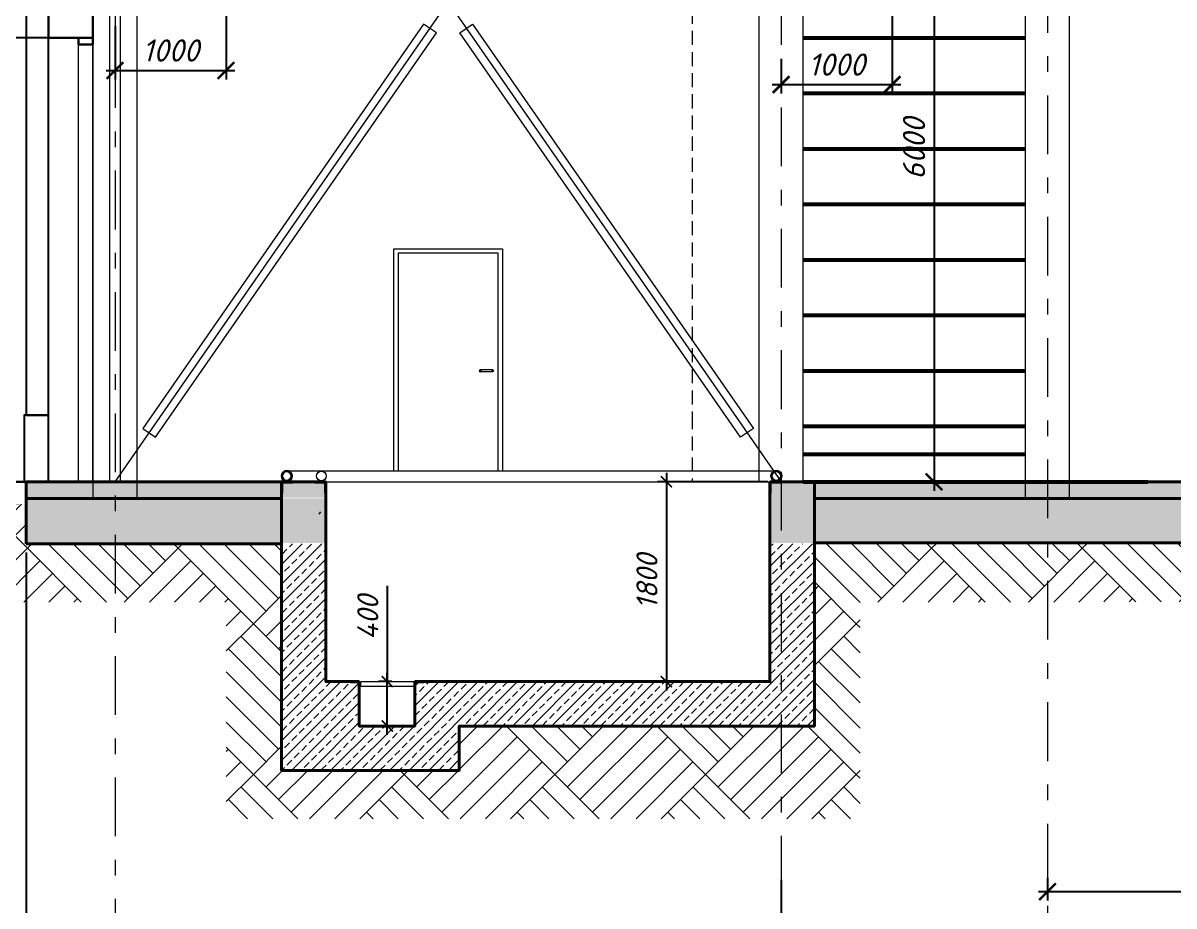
# Model space of a CAD drawing. Header units: millimetres. Extents: x -6419137 to 687965, y -598396 to 179722.
# Drawn here: x 597668 to 608038, y 78258 to 86212 of the extents above; entities that cross this region are included whole.
import ezdxf
from ezdxf.enums import TextEntityAlignment as Align

# ---------------------------------------------------------------- set-up
doc = ezdxf.new("R2010")
doc.units = ezdxf.units.MM
doc.header["$MEASUREMENT"] = 0
doc.linetypes.add('штриховаяX2', pattern=[38.1, 25.4, -12.7])
doc.linetypes.add('Штрихштриховая', pattern=[10936.110735, 5291.666508, -2116.666555, 1411.111116, -2116.666555])
for name, color, linetype, lineweight in [('Арматура', 72, 'Continuous', 50), ('Двери ArchiCAD_Ном._пера__96', 7, 'Continuous', 5), ('оси_Ном._пера__96', 7, 'Continuous', 5), ('оси_Ном._пера__97', 7, 'Continuous', 20), ('перекрытие_Ном._пера__94', 252, 'Continuous', 13), ('перекрытие_Ном._пера__99', 7, 'Continuous', 40), ('подп стены Инжзащита_Ном._пера__94', 252, 'Continuous', 13), ('стены наруж_Ном._пера__1', 7, 'Continuous', 25), ('стены02_Ном._пера__99', 7, 'Continuous', 40), ('Тонкие линии', 7, 'Continuous', 5), ('штриховка_Ном._пера__96', 7, 'Continuous', 13)]:
    doc.layers.add(name, color=color, linetype=linetype, lineweight=lineweight)
doc.layers.add('Конструкции', color=7, linetype='Continuous', lineweight=5, true_color=0x0000e6)
for name, color, linetype in [('оси', 7, 'Continuous'), ('размеры', 7, 'Continuous'), ('чертеж', 7, 'Continuous')]:
    doc.layers.add(name, color=color, linetype=linetype)
doc.styles.get("Standard").update_dxf_attribs({"font": 'isocpeui.ttf'})
doc.styles.add('СГЕНЕРИР_СТИЛЬ_1', font='gost_2_304-81_type.ttf')
doc.dimstyles.new('STEP', dxfattribs={"dimtxt": 200, "dimasz": 150, "dimexe": 80, "dimexo": 80, "dimgap": 80, "dimtad": 1, "dimdec": 0, "dimzin": 0, "dimdsep": 46, "dimtxsty": 'Standard', "dimblk": 'ARCHTICK', "dimcen": 150, "dimdle": 80, "dimadec": 0, "dimazin": 0, "dimtfac": 1, "dimtdec": 0, "dimtofl": 0, "dimtmove": 1, "dimatfit": 3, "dimfxl": 1, "dimtolj": 1, "dimtzin": 0, "dimarcsym": 0})

# ---------------------------------------------------------------- blocks, each defined once
blk = doc.blocks.new('_ArchTick')
at = {"color": 0, "linetype": 'ByBlock', "const_width": 0.15}
blk.add_lwpolyline([(-0.5, -0.5), (0.5, 0.5)], dxfattribs=at)
blk = doc.blocks.new('*D792')
at = {"layer": 'Defpoints', "color": 0, "lineweight": 30, "transparency": 16777216}
for p in [(-6646, 252), (-7641, -1548), (-6875, -1548)]:
    blk.add_point(p, dxfattribs=at)
at = {"layer": 'размеры', "color": 0, "lineweight": -2, "transparency": 16777216}
for p, q in [((-7641, 332), (-7641, -1628)), ((-6726, 252), (-7721, 252)), ((-6955, -1548), (-7721, -1548))]:
    blk.add_line(p, q, dxfattribs=at)
at = {"layer": 'размеры', "color": 0, "lineweight": -2, "transparency": 16777216, "xscale": 100, "yscale": 100, "zscale": 100}
for p, rotation in [((-7641, 252), 90), ((-7641, -1548), 270)]:
    blk.add_blockref('_ArchTick', p, dxfattribs=dict(at, rotation=rotation))
at = {"layer": 'размеры', "color": 0, "transparency": 16777216, "insert": (-7816, -648), "char_height": 190, "attachment_point": 5, "rotation": 90}
blk.add_mtext('\\A1;1800', dxfattribs=at)
blk = doc.blocks.new('*D791')
at = {"layer": 'Defpoints', "color": 0, "transparency": 16777216}
for p in [(-10156, -1548), (-10034, -1548), (-10034, -1948)]:
    blk.add_point(p, dxfattribs=at)
at = {"layer": 'размеры', "color": 0, "lineweight": -2, "transparency": 16777216}
for p, q in [((-10156, -684), (-10156, -1548)), ((-10114, -1548), (-10236, -1548)), ((-10156, -2028), (-10156, -1468)), ((-10114, -1948), (-10236, -1948))]:
    blk.add_line(p, q, dxfattribs=at)
at = {"layer": 'размеры', "color": 0, "lineweight": -2, "transparency": 16777216, "xscale": 100, "yscale": 100, "zscale": 100}
for p, rotation in [((-10156, -1548), 90), ((-10156, -1948), 270)]:
    blk.add_blockref('_ArchTick', p, dxfattribs=dict(at, rotation=rotation))
at = {"layer": 'размеры', "color": 0, "transparency": 16777216, "insert": (-10331, -971), "char_height": 190, "attachment_point": 5, "rotation": 90}
blk.add_mtext('\\A1;400', dxfattribs=at)
blk = doc.blocks.new('*D810')
at = {"layer": 'Defpoints', "color": 0, "transparency": 16777216}
for p in [(604498, 78574), (606898, 77891), (606898, 77782)]:
    blk.add_point(p, dxfattribs=at)
at = {"layer": 'размеры', "color": 0, "lineweight": -2, "transparency": 16777216}
for p, q in [((604498, 78494), (604498, 77811)), ((604418, 77891), (606978, 77891)), ((606898, 77862), (606898, 77971))]:
    blk.add_line(p, q, dxfattribs=at)
at = {"layer": 'размеры', "color": 0, "lineweight": -2, "transparency": 16777216, "xscale": 150, "yscale": 150, "zscale": 150, "rotation": 180}
blk.add_blockref('_ArchTick', (604498, 77891), dxfattribs=at)
at = {"layer": 'размеры', "color": 0, "lineweight": -2, "transparency": 16777216, "xscale": 150, "yscale": 150, "zscale": 150}
blk.add_blockref('_ArchTick', (606898, 77891), dxfattribs=at)
at = {"layer": 'размеры', "color": 0, "transparency": 16777216, "insert": (605698, 78071), "char_height": 200, "attachment_point": 5}
blk.add_mtext('\\A1;2400', dxfattribs=at)
blk = doc.blocks.new('Стандартный маркер сетки[17]_3', base_point=(114347, 2540))
at = {"layer": 'оси_Ном._пера__96', "linetype": 'Штрихштриховая', "ltscale": 0.1}
blk.add_line((114347, 8602), (114347, -2142), dxfattribs=at)
at = {"layer": 'оси_Ном._пера__96', "linetype": 'Штрихштриховая'}
blk.add_line((114347, -2142), (114347, -3142), dxfattribs=at)
blk.add_point((114347, -2142), dxfattribs=at)
blk.add_point((114347, -2142), dxfattribs=at)
at = {"layer": 'оси_Ном._пера__97', "linetype": 'Continuous'}
blk.add_circle((114347, -3542), 400, dxfattribs=at)
at = {"layer": 'оси_Ном._пера__96', "style": 'СГЕНЕРИР_СТИЛЬ_1'}
blk.add_attdef('AC_MarkerText_1', text='', height=350, rotation=360, dxfattribs=at).set_placement((114208, -3812), align=Align.BOTTOM_LEFT)
blk = doc.blocks.new('*D811')
at = {"layer": 'Defpoints', "color": 0, "transparency": 16777216}
for p in [(596910, 86079), (598255, 86079), (598255, 82079)]:
    blk.add_point(p, dxfattribs=at)
at = {"layer": 'размеры', "color": 0, "lineweight": -2, "transparency": 16777216}
for p, q in [((598175, 86079), (596830, 86079)), ((596910, 81999), (596910, 86159)), ((598175, 82079), (596830, 82079))]:
    blk.add_line(p, q, dxfattribs=at)
at = {"layer": 'размеры', "color": 0, "lineweight": -2, "transparency": 16777216, "xscale": 150, "yscale": 150, "zscale": 150}
for p, rotation in [((596910, 86079), 90), ((596910, 82079), 270)]:
    blk.add_blockref('_ArchTick', p, dxfattribs=dict(at, rotation=rotation))
at = {"layer": 'размеры', "color": 0, "transparency": 16777216, "insert": (596730, 84079), "char_height": 200, "attachment_point": 5, "rotation": 90}
blk.add_mtext('\\A1;4000', dxfattribs=at)
blk = doc.blocks.new('*D812')
at = {"layer": 'Defpoints', "color": 0, "transparency": 16777216}
for p in [(596910, 88280), (598098, 88280), (598098, 86079)]:
    blk.add_point(p, dxfattribs=at)
at = {"layer": 'размеры', "color": 0, "lineweight": -2, "transparency": 16777216}
for p, q in [((596910, 85999), (596910, 88360)), ((598018, 88280), (596830, 88280)), ((598018, 86079), (596830, 86079))]:
    blk.add_line(p, q, dxfattribs=at)
at = {"layer": 'размеры', "color": 0, "lineweight": -2, "transparency": 16777216, "xscale": 150, "yscale": 150, "zscale": 150}
for p, rotation in [((596910, 88280), 90), ((596910, 86079), 270)]:
    blk.add_blockref('_ArchTick', p, dxfattribs=dict(at, rotation=rotation))
at = {"layer": 'размеры', "color": 0, "transparency": 16777216, "insert": (596730, 87179), "char_height": 200, "attachment_point": 5, "rotation": 90}
blk.add_mtext('\\A1;2200', dxfattribs=at)
blk = doc.blocks.new('*D801')
at = {"layer": 'Defpoints', "color": 0, "transparency": 16777216}
for p in [(597698, 81521), (598498, 78221), (598498, 77891)]:
    blk.add_point(p, dxfattribs=at)
at = {"layer": 'размеры', "color": 0, "lineweight": -2, "transparency": 16777216}
for p, q in [((597698, 81441), (597698, 77811)), ((598498, 78141), (598498, 77811)), ((597618, 77891), (598578, 77891))]:
    blk.add_line(p, q, dxfattribs=at)
at = {"layer": 'размеры', "color": 0, "lineweight": -2, "transparency": 16777216, "xscale": 150, "yscale": 150, "zscale": 150, "rotation": 180}
blk.add_blockref('_ArchTick', (597698, 77891), dxfattribs=at)
at = {"layer": 'размеры', "color": 0, "lineweight": -2, "transparency": 16777216, "xscale": 150, "yscale": 150, "zscale": 150}
blk.add_blockref('_ArchTick', (598498, 77891), dxfattribs=at)
at = {"layer": 'размеры', "color": 0, "transparency": 16777216, "insert": (598098, 78071), "char_height": 200, "attachment_point": 5}
blk.add_mtext('\\A1;800', dxfattribs=at)
blk = doc.blocks.new('*D813')
at = {"layer": 'Defpoints', "color": 0, "transparency": 16777216}
for p in [(605498, 86511), (604498, 85970), (605498, 85658)]:
    blk.add_point(p, dxfattribs=at)
at = {"layer": 'размеры', "color": 0, "lineweight": -2, "transparency": 16777216}
for p, q in [((605498, 86431), (605498, 85578)), ((604498, 85890), (604498, 85578)), ((604418, 85658), (605578, 85658))]:
    blk.add_line(p, q, dxfattribs=at)
at = {"layer": 'размеры', "color": 0, "lineweight": -2, "transparency": 16777216, "xscale": 150, "yscale": 150, "zscale": 150, "rotation": 180}
blk.add_blockref('_ArchTick', (604498, 85658), dxfattribs=at)
at = {"layer": 'размеры', "color": 0, "lineweight": -2, "transparency": 16777216, "xscale": 150, "yscale": 150, "zscale": 150}
blk.add_blockref('_ArchTick', (605498, 85658), dxfattribs=at)
at = {"layer": 'размеры', "color": 0, "transparency": 16777216, "insert": (604998, 85838), "char_height": 200, "attachment_point": 5}
blk.add_mtext('\\A1;1000', dxfattribs=at)
blk = doc.blocks.new('*D803')
at = {"layer": 'Defpoints', "color": 0, "transparency": 16777216}
for p in [(599498, 86453), (598498, 86265), (599498, 85785)]:
    blk.add_point(p, dxfattribs=at)
at = {"layer": 'размеры', "color": 0, "lineweight": -2, "transparency": 16777216}
for p, q in [((599498, 86373), (599498, 85705)), ((598498, 86185), (598498, 85705)), ((598418, 85785), (599578, 85785))]:
    blk.add_line(p, q, dxfattribs=at)
at = {"layer": 'размеры', "color": 0, "lineweight": -2, "transparency": 16777216, "xscale": 150, "yscale": 150, "zscale": 150, "rotation": 180}
blk.add_blockref('_ArchTick', (598498, 85785), dxfattribs=at)
at = {"layer": 'размеры', "color": 0, "lineweight": -2, "transparency": 16777216, "xscale": 150, "yscale": 150, "zscale": 150}
blk.add_blockref('_ArchTick', (599498, 85785), dxfattribs=at)
at = {"layer": 'размеры', "color": 0, "transparency": 16777216, "insert": (598998, 85965), "char_height": 200, "attachment_point": 5}
blk.add_mtext('\\A1;1000', dxfattribs=at)
blk = doc.blocks.new('*D805')
at = {"layer": 'Defpoints', "color": 0, "transparency": 16777216}
for p in [(610498, 78633), (606898, 78590), (606898, 78386)]:
    blk.add_point(p, dxfattribs=at)
at = {"layer": 'размеры', "color": 0, "lineweight": -2, "transparency": 16777216}
for p, q in [((606898, 78510), (606898, 78306)), ((610498, 78553), (610498, 78306)), ((610578, 78386), (606818, 78386))]:
    blk.add_line(p, q, dxfattribs=at)
at = {"layer": 'размеры', "color": 0, "lineweight": -2, "transparency": 16777216, "xscale": 150, "yscale": 150, "zscale": 150, "rotation": 180}
blk.add_blockref('_ArchTick', (606898, 78386), dxfattribs=at)
at = {"layer": 'размеры', "color": 0, "lineweight": -2, "transparency": 16777216, "xscale": 150, "yscale": 150, "zscale": 150}
blk.add_blockref('_ArchTick', (610498, 78386), dxfattribs=at)
at = {"layer": 'размеры', "color": 0, "transparency": 16777216, "insert": (608698, 78566), "char_height": 200, "attachment_point": 5}
blk.add_mtext('\\A1;3600', dxfattribs=at)
blk = doc.blocks.new('*D798')
at = {"layer": 'Defpoints', "color": 0, "transparency": 16777216}
for p in [(605981, 88079), (605876, 82079), (605981, 82079)]:
    blk.add_point(p, dxfattribs=at)
at = {"layer": 'размеры', "color": 0, "lineweight": -2, "transparency": 16777216}
for p, q in [((605876, 88159), (605876, 81999)), ((605901, 88079), (605796, 88079)), ((605901, 82079), (605796, 82079))]:
    blk.add_line(p, q, dxfattribs=at)
at = {"layer": 'размеры', "color": 0, "lineweight": -2, "transparency": 16777216, "xscale": 150, "yscale": 150, "zscale": 150}
for p, rotation in [((605876, 88079), 90), ((605876, 82079), 270)]:
    blk.add_blockref('_ArchTick', p, dxfattribs=dict(at, rotation=rotation))
at = {"layer": 'размеры', "color": 0, "transparency": 16777216, "insert": (605696, 85079), "char_height": 200, "attachment_point": 5, "rotation": 90}
blk.add_mtext('\\A1;6000', dxfattribs=at)
blk = doc.blocks.new('A$C195238EB')
at = {"layer": 'штриховка_Ном._пера__96', "linetype": 'Continuous'}
h = blk.add_hatch(dxfattribs=at)
h.set_pattern_fill('ANSI33', color=256, scale=500, style=0)
h.set_pattern_definition([(45, (0, 8.35), (-88.3883, 88.3883), []), (45, (88.39, 8.35), (-88.3883, 88.3883), [62.5, -31.25])])
h.paths.add_polyline_path([(-6307.7, 252.2), (-6707.7, 252.2), (-6707.7, 102.2), (-6307.7, 102.2)])
h.paths.add_polyline_path([(-10713.7, 260.6), (-11107.7, 260.6), (-11107.7, 102.2), (-10713.7, 102.2)])
h.paths.add_polyline_path([(-107.7, 102.2), (-307.7, 102.2)], flags=16)
h.paths.add_polyline_path([(592.3, 102.2), (392.3, 102.2), (592.3, 102.2)])
h.paths.add_polyline_path([(592.3, -297.8), (392.8, -297.8), (392.3, 102.2), (-107.7, 102.2), (-111.6, -297.8), (-307.7, -297.8)])
h.paths.add_polyline_path([(2392.3, 402.2), (1993.3, 402.2), (1993.3, 102.2), (2392.3, 102.2)])
h.paths.add_polyline_path([(392.3, 102.2), (392.3, -297.8), (2392.3, -297.8), (2392.3, 102.2)])
h.paths.add_polyline_path([(-6707.7, 102.2), (-6707.7, -297.8), (-107.7, -297.8), (-107.7, 102.2)])
h.paths.add_polyline_path([(-10707.7, -297.8), (-10707.7, 110.6), (-13407.7, 110.6), (-13407.7, -297.8)])
h = blk.add_hatch(dxfattribs=at)
h.set_pattern_fill('AR-CONC', color=256, scale=8, style=0)
h.set_pattern_definition([(50, (-126905.04, 535.855), (57.380815, -5.02017), [6, -66]), (355, (-126905.04, 535.855), (-11.100107, 60.17537), [4.8, -52.8]), (100.451444, (-126900.26, 535.436), (46.280708, 55.1552), [5.099215, -56.09137]), (46.1842, (-126905.04, 551.855), (85.379306, -13.241542), [9, -99]), (96.635635, (-126897.925, 550.75), (74.772956, 77.92949), [7.64883, -84.1371]), (351.184164, (-126905.04, 551.855), (74.772956, 77.92949), [7.2, -79.2]), (21, (-126897.04, 547.855), (47.752564, -32.209511), [6, -66]), (326, (-126897.04, 547.855), (19.465227, 58.012004), [4.8, -52.8]), (71.451445, (-126893.06, 545.17), (67.21779, 25.802492), [5.099215, -56.09137]), (37.5, (-126905.04, 535.855), (0.9727884, 26.6315083), [0, -52.16, 0, -53.6, 0, -53]), (7.5, (-126905.04, 535.855), (21.045563, 31.552937), [0, -30.56, 0, -50.96, 0, -20.2]), (327.5, (-126922.88, 535.855), (42.705795, -1.8043897), [0, -20, 0, -62.4, 0, -82.8]), (317.5, (-126930.88, 535.855), (46.654894, 8.008399), [0, -26, 0, -41.44, 0, -58.8])])
h.paths.add_polyline_path([(592.3, 252.2), (592.3, 102.2), (1993.3, 102.2), (1993.3, 252.2)])
h.paths.add_polyline_path([(-2107.6, 252.2), (-2107.6, 102.2), (592.3, 102.2), (592.3, 252.2)])
h.paths.add_polyline_path([(-6307.7, 252.2), (-6307.7, 102.2), (-2107.6, 102.2), (-2107.6, 252.2)])
h.paths.add_polyline_path([(-11107.7, 102.2), (-11107.7, 252.2), (-13407.7, 252.2), (-13407.7, 102.2)])
h = blk.add_hatch(dxfattribs=at)
h.set_pattern_fill('ANSI33', color=256, scale=500, style=0)
h.paths.add_polyline_path([(-9507.7, -1547.8), (-9507.7, -1947.8), (-6307.7, -1947.8), (-6307.7, -306.1), (-6707.7, -306.1), (-6707.7, -1547.8)])
h.paths.add_polyline_path([(-9907.7, -1547.8), (-9907.7, -1947.8), (-10407.7, -1947.8), (-10407.7, -1547.8), (-10707.7, -1547.8), (-10707.7, -306.1), (-11107.7, -306.1), (-11107.7, -2347.8), (-9507.7, -2347.8), (-9507.7, -1547.8)])
at = {"layer": 'Конструкции', "lineweight": 30}
for points in [[(-11007.7, 252.2), (-11107.7, 252.2), (-11107.7, 152.2), (-11101.7, 152.2), (-11101.7, 246.2), (-11007.7, 246.2), (-11007.7, 252.2)], [(-10807.7, 252.2), (-10707.7, 252.2), (-10707.7, 152.2), (-10713.7, 152.2), (-10713.7, 246.2), (-10807.7, 246.2), (-10807.7, 252.2)], [(-6607.7, 252.2), (-6707.7, 252.2), (-6707.7, 152.2), (-6701.7, 152.2), (-6701.7, 246.2), (-6607.7, 246.2), (-6607.7, 252.2)], [(-10487.7, -1547.8), (-10407.7, -1547.8), (-10407.7, -1627.8), (-10412.5, -1627.8), (-10412.5, -1552.6), (-10487.7, -1552.6), (-10487.7, -1547.8)], [(-9827.7, -1547.8), (-9907.7, -1547.8), (-9907.7, -1627.8), (-9902.9, -1627.8), (-9902.9, -1552.6), (-9827.7, -1552.6), (-9827.7, -1547.8)]]:
    blk.add_lwpolyline(points, dxfattribs=at)
for centre, radius in [((-11061, 304.8), 45.9), ((-11061, 304.8), 43.3), ((-6650, 304.8), 45.9), ((-6650, 304.8), 43.3)]:
    blk.add_circle(centre, radius, dxfattribs=at)
at = {"layer": 'Конструкции', "lineweight": 5}
blk.add_circle((-10749, 304.8), 43.3, dxfattribs=at)
at = {"layer": 'перекрытие_Ном._пера__99', "linetype": 'Continuous'}
for p, q in [((-13407.7, 252.2), (-11107.7, 252.2)), ((-13407.7, 102.2), (-13407.7, 252.2)), ((-6307.7, 252.2), (-6707.7, 252.2)), ((-6307.7, 252.2), (-2107.6, 252.2)), ((-13407.7, -306.1), (-13407.7, 102.2))]:
    blk.add_line(p, q, dxfattribs=at)
for points in [[(-10707.7, 252.2), (-11107.7, 252.2), (-11107.7, -2347.8), (-9507.7, -2347.8), (-9507.7, -1947.8), (-6307.7, -1947.8), (-6307.7, -297.8), (2392.3, -297.8), (2392.3, 402.2), (1993.3, 402.2), (1993.3, 102.2), (592.3, 102.2)], [(-13407.7, 102.2), (-11107.7, 102.2), (-11107.7, 252.2)], [(-10707.7, 252.2), (-10707.7, -1547.8), (-10407.7, -1547.8)], [(-9907.7, -1547.8), (-6707.7, -1547.8), (-6707.7, 252.2)], [(-6307.7, -306.1), (-6307.7, 252.2), (-6707.7, 252.2)], [(592.3, 102.2), (-6307.7, 102.2)]]:
    blk.add_lwpolyline(points, dxfattribs=at)
at = {"layer": 'перекрытие_Ном._пера__99'}
for points in [[(-13407.7, -306.1), (-11107.7, -306.1)], [(-10407.7, -1547.8), (-10407.7, -1947.8), (-9907.7, -1947.8), (-9907.7, -1547.8)]]:
    blk.add_lwpolyline(points, dxfattribs=at)
at = {"layer": 'подп стены Инжзащита_Ном._пера__94'}
for points in [[(-11063.2, 352.2), (-6689.1, 352.2)], [(-10707.7, 252.2), (-6707.7, 252.2)], [(-10407.7, -1547.8), (-10407.7, -1947.8)]]:
    blk.add_lwpolyline(points, dxfattribs=at)
at = {"layer": 'Тонкие линии'}
blk.add_lwpolyline([(-10394.7, -1547.8), (-9917.3, -1547.8), (-9917.3, -1592.4), (-10394.7, -1592.4)], close=True, dxfattribs=at)
at = {"layer": 'размеры'}
dim = blk.add_linear_dim(base=(-7641.4, -1547.8), p1=(-6646.5, 252.2), p2=(-6875.5, -1547.8), angle=90, dimstyle='STEP', dxfattribs=at)
dim.commit()
dim.dimension.update_dxf_attribs({"geometry": '*D792', "text_midpoint": (-7816.4, -647.8)})
dim = blk.add_linear_dim(base=(-10156, -1547.8), p1=(-10033.7, -1947.8), p2=(-10033.7, -1547.8), angle=90, dimstyle='STEP', dxfattribs=at)
dim.commit()
dim.dimension.update_dxf_attribs({"geometry": '*D791', "text_midpoint": (-10155.2, -970.6), "dimtype": 128})

msp = doc.modelspace()

# ---------------------------------------------------------------- hatches: boundary and pattern name
at = {"layer": 'штриховка_Ном._пера__96', "linetype": 'Continuous'}
h = msp.add_hatch(dxfattribs=at)
h.set_pattern_fill('AR-PARQ1', color=256, scale=80, angle=45, style=0)
h.set_pattern_definition([(135, (613320.3, 76727.3), (-1357.645, 1e-13), [960, -960]), (135, (613433.5, 76840.5), (-1357.645, 1e-13), [960, -960]), (135, (613546.6, 76953.6), (-1357.645, 1e-13), [960, -960]), (135, (613659.8, 77066.7), (-1357.645, 1e-13), [960, -960]), (135, (613772.9, 77179.9), (-1357.645, 1e-13), [960, -960]), (135, (613886, 77293), (-1357.645, 1e-13), [960, -960]), (135, (613999.2, 77406.2), (-1357.645, 1e-13), [960, -960]), (45, (612641.5, 77406.2), (1357.645, -1e-13), [960, -960]), (45, (612528.4, 77519.3), (1357.645, -1e-13), [960, -960]), (45, (612415.2, 77632.4), (1357.645, -1e-13), [960, -960]), (45, (612302.1, 77745.6), (1357.645, -1e-13), [960, -960]), (45, (612189, 77858.7), (1357.645, -1e-13), [960, -960]), (45, (612075.8, 77971.8), (1357.645, -1e-13), [960, -960]), (45, (611962.7, 78085), (1357.645, -1e-13), [960, -960])])
h.paths.add_polyline_path([(605210.5, 81520.8), (604798.1, 81520.8), (604798.1, 79879.2), (604498.1, 79879.2), (604498.1, 79043.9), (605210.5, 79043.9)])
h.paths.add_polyline_path([(604498.1, 79879.2), (601598.1, 79879.2), (601598.1, 79479.2), (599998.1, 79479.2), (599998.1, 81520.8), (599499.7, 81520.8), (599499.7, 79043.9), (604498.1, 79043.9)])
h.paths.add_polyline_path([(613772, 80998.6), (613772, 81523.7), (605210.5, 81520.8), (605210.5, 80995.7)])
h.paths.add_polyline_path([(599499.7, 80994.7), (599499.7, 81520.8), (597698.1, 81520.8), (597699, 81879.2), (585772.1, 81719.5), (585769.4, 81062.3), (597056.3, 81223.9), (597056.3, 80994.1)])

# ---------------------------------------------------------------- linework, layer by layer
at = {"layer": 'Арматура', "lineweight": 53}
for points in [[(604698.1, 86079.2), (606698.1, 86079.2)], [(604698.1, 85579.2), (606698.1, 85579.2)], [(604698.1, 85079.2), (606698.1, 85079.2)], [(604698.1, 84579.2), (606698.1, 84579.2)], [(604698.1, 84079.2), (606698.1, 84079.2)], [(604698.1, 83579.2), (606698.1, 83579.2)], [(604698.1, 83079.2), (606698.1, 83079.2)], [(604698.1, 82579.2), (606698.1, 82579.2)], [(604698.1, 82329.2), (606698.1, 82329.2)]]:
    msp.add_lwpolyline(points, dxfattribs=at)
at = {"layer": 'Арматура', "color": 20, "lineweight": 53}
msp.add_lwpolyline([(604698.1, 82079.2), (607801.1, 82079.2)], dxfattribs=at)
at = {"layer": 'Двери ArchiCAD_Ном._пера__96', "color": 0, "linetype": 'Continuous'}
for p, q in [((601008.1, 84179.2), (601988.1, 84179.2)), ((601008.1, 82179.2), (601008.1, 84179.2)), ((601048.1, 84139.2), (601048.1, 82179.2)), ((601948.1, 84139.2), (601048.1, 84139.2)), ((601948.1, 82179.2), (601948.1, 84139.2)), ((601988.1, 84179.2), (601988.1, 82179.2)), ((601781.1, 83086.3), (601778.1, 83079.2)), ((601778.1, 83079.2), (601781.1, 83072.1)), ((601782.6, 83086.3), (601779.9, 83079.2)), ((601779.9, 83079.2), (601782.6, 83072.1)), ((601788.1, 83089.2), (601781.1, 83086.3)), ((601781.1, 83072.1), (601788.1, 83069.2)), ((601787.4, 83086.3), (601785.3, 83079.2)), ((601785.3, 83079.2), (601787.4, 83072.1)), ((601789.3, 83089.2), (601788.1, 83089.2)), ((601789.3, 83069.2), (601788.1, 83069.2)), ((601792.5, 83089.2), (601789.3, 83089.2)), ((601792.5, 83069.2), (601789.3, 83069.2)), ((601797.4, 83089.2), (601792.5, 83089.2)), ((601797.4, 83069.2), (601792.5, 83069.2)), ((601794.6, 83086.3), (601793.5, 83079.2)), ((601793.5, 83079.2), (601794.6, 83072.1)), ((601803.1, 83089.2), (601797.4, 83089.2)), ((601803.1, 83069.2), (601797.4, 83069.2)), ((601883.1, 83089.2), (601803.1, 83089.2)), ((601883.1, 83069.2), (601803.1, 83069.2)), ((601888.9, 83089.2), (601883.1, 83089.2)), ((601888.9, 83069.2), (601883.1, 83069.2)), ((601893.7, 83089.2), (601888.9, 83089.2)), ((601893.7, 83069.2), (601888.9, 83069.2)), ((601891.6, 83086.3), (601892.8, 83079.2)), ((601892.8, 83079.2), (601891.6, 83072.1)), ((601897, 83089.2), (601893.7, 83089.2)), ((601897, 83069.2), (601893.7, 83069.2)), ((601898.1, 83089.2), (601897, 83089.2)), ((601898.1, 83069.2), (601897, 83069.2)), ((601898.1, 83089.2), (601905.2, 83086.3)), ((601905.2, 83072.1), (601898.1, 83069.2)), ((601898.8, 83086.3), (601900.9, 83079.2)), ((601900.9, 83079.2), (601898.8, 83072.1)), ((601903.7, 83086.3), (601906.4, 83079.2)), ((601906.4, 83079.2), (601903.7, 83072.1)), ((601905.2, 83086.3), (601908.1, 83079.2)), ((601908.1, 83079.2), (601905.2, 83072.1))]:
    msp.add_line(p, q, dxfattribs=at)
at = {"layer": 'Двери ArchiCAD_Ном._пера__96'}
for points in [[(598298.1, 86079.2), (597898.1, 86079.2), (597898.1, 82079.2), (598298.1, 82079.2)], [(598167.9, 86079.2), (598298, 86079.2), (598298.6, 82079.2), (598168.5, 82079.2)]]:
    msp.add_lwpolyline(points, close=True, dxfattribs=at)
at = {"layer": 'Конструкции', "color": 5}
for points in [[(606698.1, 86999.5), (606698.1, 86999.5), (604698.1, 86999.5), (604698.1, 89429.2), (604298.1, 89429.2), (604298.1, 86999.5), (598698.1, 86999.5), (598698.1, 87838.8), (598298.1, 87838.8), (598298.1, 81929.2), (598698.1, 81929.2), (598698.1, 86399.5)], [(598698.1, 86399.5), (604298.1, 86399.5), (604298.1, 82079.2), (604698.1, 82079.2), (604698.1, 86399.5), (606698.1, 86399.5), (606698.1, 81929.2), (607098.1, 81929.2), (607098.1, 86799.5), (607098.1, 86799.5)]]:
    msp.add_lwpolyline(points, dxfattribs=at)
at = {"layer": 'Конструкции', "color": 74, "true_color": 0x57ad00}
msp.add_lwpolyline([(598448.1, 82079.2), (598548.1, 82079.2), (598547.8, 87828.1), (598447.8, 87828.1)], close=True, dxfattribs=at)
for points in [[(598498.5, 82078.5), (601498.5, 86399.2), (604498.1, 82079.8)], [(598747.4, 82560.2), (598862.4, 82480.4), (601392.3, 86123.5), (601277.3, 86203.3), (598747.4, 82560.2)], [(604248.9, 82560.2), (604133.9, 82480.4), (601604, 86123.5), (601718.9, 86203.3), (604248.9, 82560.2)]]:
    msp.add_lwpolyline(points, dxfattribs=at)
at = {"layer": 'оси_Ном._пера__96', "color": 172, "linetype": 'Штрихштриховая', "ltscale": 0.1}
for p, q in [((604498.1, 93106.7), (604498.1, 77114.5)), ((598498.1, 91444.4), (598498.1, 77862.1))]:
    msp.add_line(p, q, dxfattribs=at)
at = {"layer": 'перекрытие_Ном._пера__94', "color": 0, "linetype": 'Continuous'}
msp.add_line((600350, 81808.5), (600334.1, 81786.5), dxfattribs=at)
at = {"layer": 'размеры', "lineweight": 30}
msp.add_lwpolyline([(598168, 86041.6), (598168, 86079.2), (598298.1, 86079.2), (598298.1, 86041.6), (598298.1, 86041.6), (598298.1, 86019), (598168, 86019), (598168, 86079.2), (598232.5, 86079.2)], dxfattribs=at)
at = {"layer": 'размеры'}
msp.add_lwpolyline([(597898.1, 82679.2), (597678.1, 82679.2), (597678.1, 82079.2), (597898.1, 82079.2)], close=True, dxfattribs=at)
at = {"layer": 'стены наруж_Ном._пера__1'}
msp.add_lwpolyline([(597898.1, 88279.6), (597698.1, 88279.6), (597698.1, 82679.2), (597898.1, 82679.2)], close=True, dxfattribs=at)
at = {"layer": 'стены02_Ном._пера__99', "color": 254, "linetype": 'штриховаяX2', "lineweight": 9, "ltscale": 5, "true_color": 0xd3d2db}
msp.add_lwpolyline([(603613.2, 90526.1), (603651.9, 90381.1), (603652, 90005.5), (603613.2, 89995.1), (603676, 89761), (603698.1, 89761), (603698.1, 82679.2), (603698.1, 82079.2)], dxfattribs=at)
at = {"layer": 'стены02_Ном._пера__99', "lineweight": 30}
msp.add_lwpolyline([(598298.1, 86079.2), (597898.1, 86079.2), (597898.1, 88279.6), (598298.1, 88279.6)], close=True, dxfattribs=at)
at = {"layer": 'чертеж', "color": 44, "const_width": 20}
msp.add_lwpolyline([(597698.1, 82079.2), (585769.4, 81920.7)], dxfattribs=at)
at = {"layer": 'чертеж', "lineweight": 5, "const_width": 1}
msp.add_lwpolyline([(597700.8, 81879.2), (585772.1, 81720.7)], dxfattribs=at)

# ---------------------------------------------------------------- block references
at = {"layer": 'оси', "color": 251, "linetype": 'Continuous', "lineweight": 13}
ref = msp.add_blockref('Стандартный маркер сетки[17]_3', (606898.1, 82779.8), dxfattribs=at)
ref.add_attrib('AC_MarkerText_1', '  Б/1', dxfattribs={"layer": 'оси_Ном._пера__96', "color": 7, "linetype": 'Continuous', "lineweight": 13, "height": 350, "rotation": 360, "width": 0.7}).set_placement((606759, 76428.5), align=Align.BOTTOM_CENTER)
at = {"layer": 'размеры'}
msp.add_blockref('A$C195238EB', (611105.8, 81827), dxfattribs=at)

# ---------------------------------------------------------------- dimensions: what is measured, and where the dimension line sits
for base, p1, p2, picture, middle in [((596909.5, 88279.6), (598098.1, 86079.2), (598098.1, 88279.6), '*D812', (596729.5, 87179.4)), ((605875.6, 82079.2), (605980.7, 88078.8), (605980.7, 82079.2), '*D798', (605695.6, 85079)), ((596909.5, 86079.2), (598254.8, 82079.2), (598254.8, 86079.2), '*D811', (596729.5, 84079.2))]:
    dim = msp.add_linear_dim(base=base, p1=p1, p2=p2, angle=90, dimstyle='STEP', dxfattribs=at)
    dim.commit()
    dim.dimension.update_dxf_attribs({"geometry": picture, "text_midpoint": middle})
for base, p1, p2, picture, middle in [((605498.5, 85658.4), (604498.1, 85969.5), (605498.5, 86510.7), '*D813', (604998.3, 85838.4)), ((599498.3, 85784.8), (598498.1, 86265.2), (599498.3, 86453.2), '*D803', (598998.2, 85964.8)), ((598498.1, 77891), (597698.1, 81520.8), (598498.1, 78221), '*D801', (598098.1, 78071)), ((606898.1, 78386), (610498.1, 78632.6), (606898.1, 78590), '*D805', (608698.1, 78566))]:
    dim = msp.add_linear_dim(base=base, p1=p1, p2=p2, dimstyle='STEP', dxfattribs=at)
    dim.commit()
    dim.dimension.update_dxf_attribs({"geometry": picture, "text_midpoint": middle})
dim = msp.add_linear_dim(base=(606898.1, 77891), p1=(604498.1, 78574.4), p2=(606898.1, 77782), dimstyle='STEP', dxfattribs=at)
dim.commit()
dim.dimension.update_dxf_attribs({"geometry": '*D810', "text_midpoint": (605698.1, 77891), "dimtype": 160})

doc.saveas('drawing.dxf')
